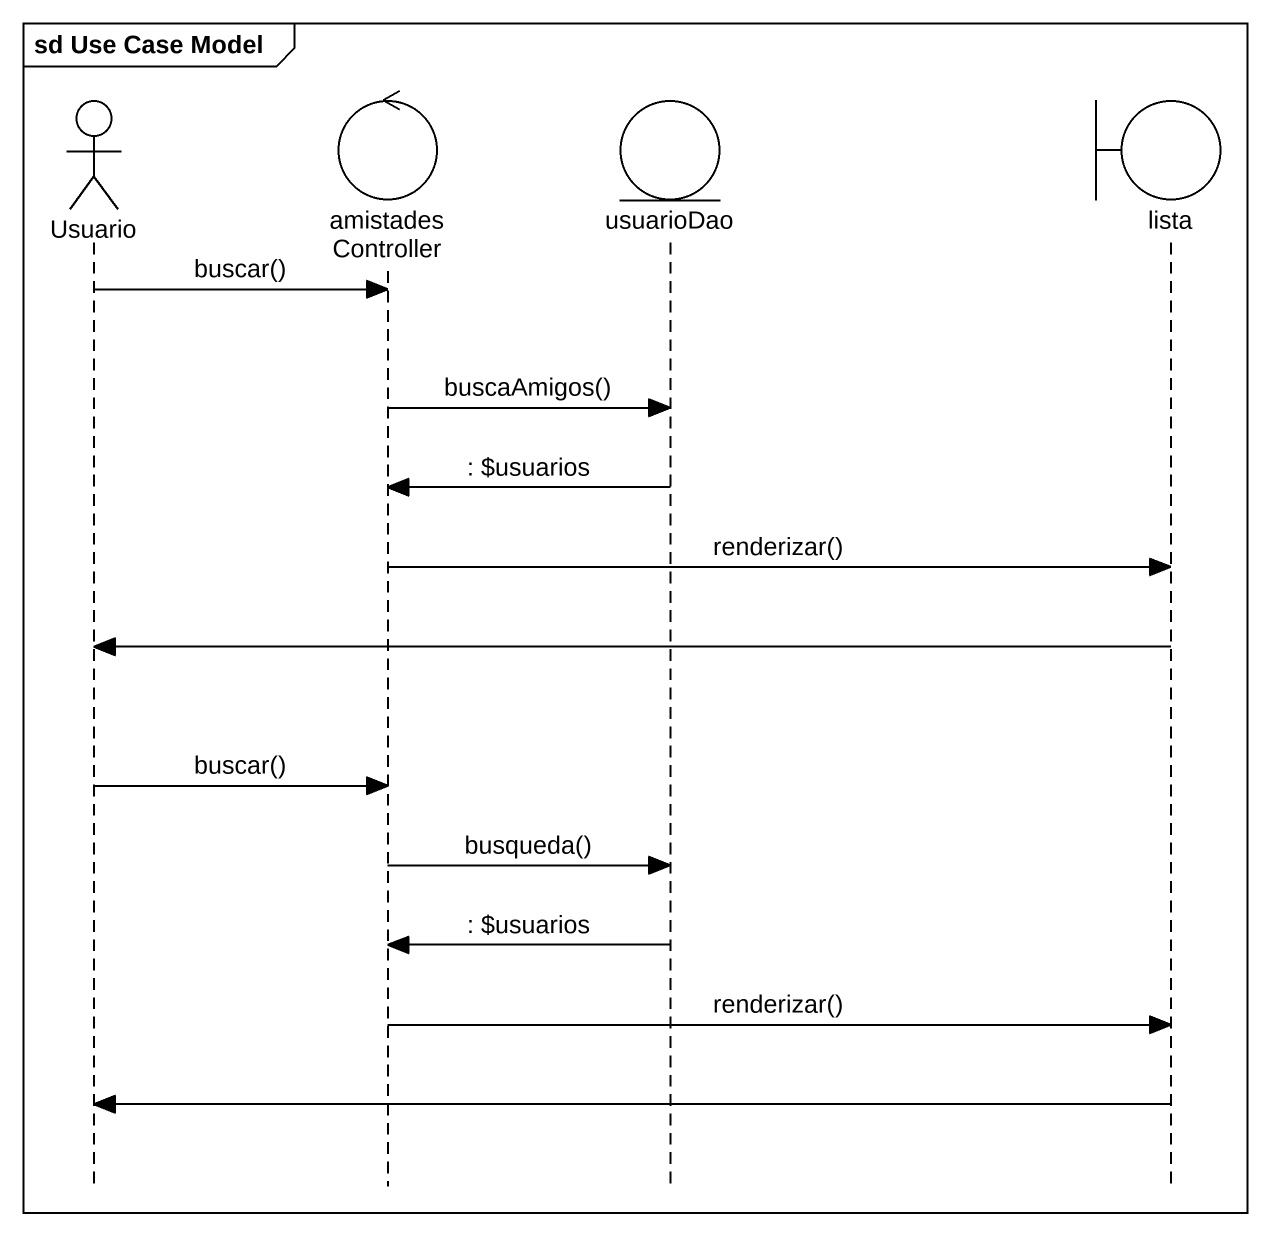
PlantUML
@startuml
mainframe sd Use Case Model
hide footbox
actor Usuario
control amistadesController
entity usuarioDao
boundary lista

Usuario -> amistadesController : buscar()
amistadesController -> usuarioDao : buscaAmigos()
usuarioDao -> amistadesController : : ~$usuarios
amistadesController -> lista : renderizar()
lista -> Usuario
Usuario -> amistadesController : buscar()
amistadesController -> usuarioDao : busqueda()
usuarioDao -> amistadesController : : ~$usuarios
amistadesController -> lista : renderizar()
lista -> Usuario
@enduml
